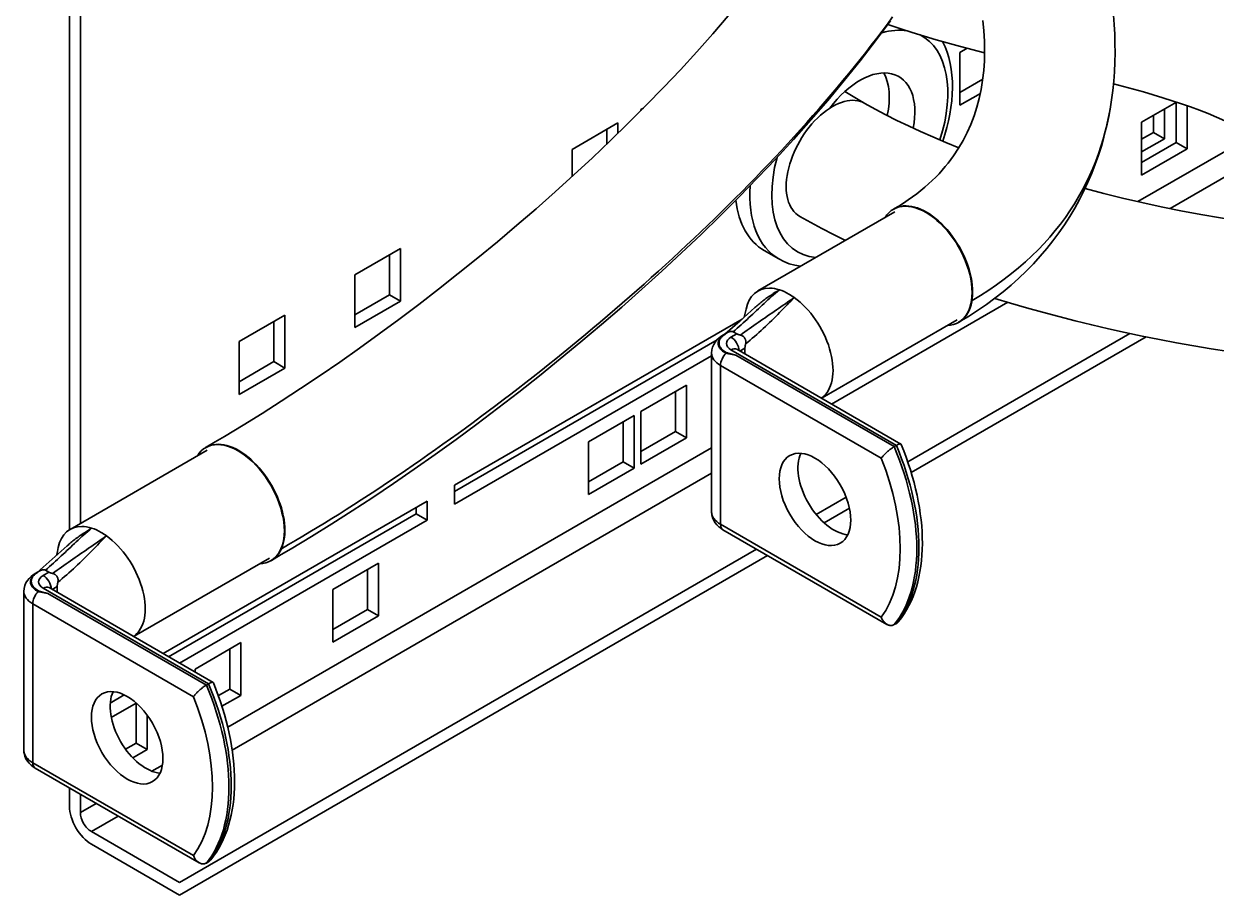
# Model space of a CAD drawing. Header units: millimetres. Extents: x -116965 to 323937, y 291661 to 566926.
# Drawn here: x -23645.9 to -23390.5, y 325767.6 to 325954.1 of the extents above; entities that cross this region are included whole.
import ezdxf

# ---------------------------------------------------------------- set-up
doc = ezdxf.new("R2010")
doc.units = ezdxf.units.MM
doc.layers.add('Visible Edges(Schneider)', color=7, linetype='Continuous', lineweight=35)
doc.layers.add('Visible Tangent Edges(Schneider)', color=7, linetype='Continuous', lineweight=35)

msp = doc.modelspace()

# ---------------------------------------------------------------- linework, layer by layer
at = {"layer": 'Visible Edges(Schneider)'}
for p, q in [((-23636.119907, 325845.784226), (-23636.119907, 326046.534077)), ((-23633.762884, 326045.17325), (-23633.762884, 325847.148636)), ((-23445.377853, 325947.976136), (-23443.86427, 325948.850003)), ((-23445.377853, 325936.681266), (-23445.377853, 325947.976136)), ((-23445.377853, 325939.402922), (-23440.492376, 325942.223553)), ((-23470.069671, 325939.579543), (-23465.726698, 325937.072126)), ((-23441.011117, 325939.202402), (-23445.377853, 325936.681266)), ((-23406.48698, 325933.007032), (-23398.995821, 325937.332054)), ((-23399.062358, 325928.720425), (-23399.062358, 325937.293639)), ((-23513.731508, 325935.728687), (-23513.170973, 325936.052312)), ((-23513.731508, 325935.487989), (-23513.731508, 325935.728687)), ((-23403.95318, 325930.863728), (-23403.95318, 325934.469922)), ((-23401.596158, 325935.830749), (-23401.596158, 325929.502901)), ((-23396.705336, 325936.547368), (-23396.705336, 325927.359597)), ((-23528.462899, 325927.223514), (-23518.681256, 325932.870949)), ((-23518.681256, 325932.870949), (-23518.681256, 325930.599521)), ((-23406.48698, 325921.712163), (-23406.48698, 325933.007032)), ((-23521.038278, 325928.32846), (-23521.038278, 325931.510121)), ((-23406.48698, 325929.400839), (-23403.95318, 325930.863728)), ((-23401.596158, 325929.502901), (-23406.48698, 325926.679183)), ((-23401.596158, 325929.502901), (-23403.95318, 325930.863728)), ((-23528.462899, 325921.39398), (-23528.462899, 325927.223514)), ((-23406.48698, 325924.433818), (-23399.062358, 325928.720425)), ((-23396.705336, 325927.359597), (-23406.48698, 325921.712163)), ((-23399.062358, 325928.720425), (-23396.705336, 325927.359597)), ((-23459.318793, 325913.843289), (-23488.663724, 325896.900985)), ((-23459.519275, 325914.4627), (-23459.637126, 325914.394658)), ((-23575.014096, 325900.347169), (-23565.232452, 325905.994603)), ((-23567.589475, 325896.060562), (-23567.589475, 325904.633776)), ((-23565.232452, 325905.994603), (-23565.232452, 325894.699734)), ((-23487.306836, 325905.56338), (-23484.176165, 325903.755886)), ((-23575.014096, 325889.052299), (-23575.014096, 325900.347169)), ((-23575.014096, 325891.773955), (-23567.589475, 325896.060562)), ((-23567.589475, 325896.060562), (-23565.232452, 325894.699734)), ((-23565.232452, 325894.699734), (-23575.014096, 325889.052299)), ((-23599.762833, 325886.058478), (-23589.981189, 325891.705913)), ((-23589.981189, 325891.705913), (-23589.981189, 325880.411044)), ((-23553.624116, 325855.337795), (-23492.047523, 325890.889057)), ((-23592.338212, 325881.771871), (-23592.338212, 325890.345086)), ((-23445.985459, 325890.749278), (-23474.906498, 325874.051709)), ((-23445.549275, 325890.26595), (-23445.667126, 325890.197908)), ((-23599.762833, 325874.763609), (-23599.762833, 325886.058478)), ((-23553.624116, 325853.976967), (-23497.407701, 325886.433529)), ((-23495.652419, 325887.705273), (-23496.147146, 325887.419642)), ((-23493.192915, 325887.735428), (-23493.930231, 325888.161117)), ((-23408.990362, 325887.811095), (-23456.564737, 325860.344017)), ((-23405.525088, 325887.090117), (-23455.82184, 325858.051273)), ((-23498.568719, 325849.600895), (-23498.568719, 325883.621586)), ((-23493.210405, 325884.447902), (-23493.175742, 325884.425821)), ((-23493.175741, 325884.425822), (-23458.035178, 325864.137408)), ((-23491.425148, 325883.415116), (-23491.425148, 325884.673565)), ((-23599.762833, 325877.485264), (-23592.338212, 325881.771871)), ((-23592.338212, 325881.771871), (-23589.981189, 325880.411044)), ((-23498.568719, 325883.04156), (-23553.624116, 325851.255312)), ((-23589.981189, 325880.411044), (-23599.762833, 325874.763609)), ((-23513.731508, 325871.089374), (-23503.949864, 325876.736809)), ((-23503.949864, 325876.736809), (-23503.949864, 325865.44194)), ((-23506.306887, 325866.802767), (-23506.306887, 325875.375982)), ((-23474.546928, 325874.380867), (-23475.022405, 325873.944989)), ((-23513.731508, 325859.794505), (-23513.731508, 325871.089374)), ((-23524.927366, 325864.625443), (-23515.145722, 325870.272878)), ((-23517.502744, 325860.338836), (-23517.502744, 325868.91205)), ((-23515.145722, 325870.272878), (-23515.145722, 325858.978009)), ((-23513.731508, 325862.51616), (-23506.306887, 325866.802767)), ((-23503.949864, 325865.44194), (-23513.731508, 325859.794505)), ((-23506.306887, 325866.802767), (-23503.949864, 325865.44194)), ((-23606.632705, 325862.812252), (-23635.977637, 325845.869948)), ((-23606.833188, 325863.431663), (-23606.951039, 325863.363622)), ((-23524.927366, 325853.330574), (-23524.927366, 325864.625443)), ((-23459.472229, 325863.577249), (-23459.000825, 325863.849414)), ((-23524.927366, 325856.052229), (-23517.502744, 325860.338836)), ((-23517.502744, 325860.338836), (-23515.145722, 325858.978009)), ((-23515.145722, 325858.978009), (-23524.927366, 325853.330574)), ((-23553.624116, 325851.255312), (-23553.624116, 325855.337795)), ((-23469.745988, 325852.733818), (-23476.164046, 325849.02835)), ((-23616.060088, 325819.290369), (-23559.516672, 325851.935726)), ((-23561.873695, 325849.21407), (-23561.873695, 325850.574898)), ((-23559.516672, 325851.935726), (-23559.516672, 325847.853243)), ((-23469.056732, 325850.410105), (-23474.49628, 325847.26958)), ((-23614.881577, 325818.609955), (-23561.873695, 325849.21407)), ((-23559.516672, 325847.853243), (-23612.524555, 325817.249127)), ((-23561.873695, 325849.21407), (-23559.516672, 325847.853243)), ((-23496.147146, 325845.802838), (-23461.006583, 325825.514425)), ((-23593.299372, 325839.718242), (-23622.22041, 325823.020672)), ((-23488.948972, 325841.64697), (-23612.549681, 325770.286067)), ((-23486.591949, 325840.286143), (-23612.549681, 325767.564412)), ((-23592.863188, 325839.234913), (-23592.981039, 325839.166872)), ((-23579.728141, 325832.986201), (-23569.946497, 325838.633635)), ((-23572.30352, 325828.699594), (-23572.30352, 325837.272808)), ((-23569.946497, 325838.633635), (-23569.946497, 325827.338766)), ((-23642.966332, 325836.674237), (-23643.461059, 325836.388606)), ((-23640.506827, 325836.704391), (-23641.244144, 325837.130081)), ((-23645.882632, 325798.569859), (-23645.882632, 325832.590549)), ((-23640.524317, 325833.416866), (-23640.489655, 325833.394785)), ((-23640.489654, 325833.394785), (-23605.349091, 325813.106372)), ((-23638.73906, 325832.38408), (-23638.73906, 325833.642529)), ((-23579.728141, 325821.691331), (-23579.728141, 325832.986201)), ((-23579.728141, 325824.412987), (-23572.30352, 325828.699594)), ((-23569.946497, 325827.338766), (-23579.728141, 325821.691331)), ((-23572.30352, 325828.699594), (-23569.946497, 325827.338766)), ((-23459.000825, 325825.746241), (-23459.472229, 325825.474075)), ((-23621.860841, 325823.349831), (-23622.336318, 325822.913952)), ((-23609.190924, 325815.975855), (-23599.40928, 325821.62329)), ((-23601.766302, 325811.689248), (-23601.766302, 325820.262462)), ((-23599.40928, 325821.62329), (-23599.40928, 325810.328421)), ((-23609.190924, 325815.324455), (-23609.190924, 325815.975855)), ((-23606.786142, 325812.546212), (-23606.314737, 325812.818378)), ((-23604.218029, 325810.273743), (-23601.766302, 325811.689248)), ((-23601.766302, 325811.689248), (-23599.40928, 325810.328421)), ((-23624.359432, 325810.416258), (-23627.374285, 325808.675632)), ((-23599.40928, 325810.328421), (-23603.441745, 325808.000276)), ((-23627.151161, 325805.606507), (-23621.813055, 325808.688465)), ((-23621.800995, 325800.122213), (-23621.800995, 325808.677859)), ((-23619.443972, 325806.080501), (-23619.443972, 325798.761386)), ((-23624.095021, 325798.797757), (-23621.800995, 325800.122213)), ((-23621.800995, 325800.122213), (-23619.443972, 325798.761386)), ((-23619.443972, 325798.761386), (-23622.559176, 325796.962822)), ((-23643.461059, 325794.771802), (-23608.320495, 325774.483388)), ((-23636.119907, 325786.615999), (-23636.119907, 325790.533386)), ((-23633.762884, 325789.172558), (-23633.762884, 325785.255171)), ((-23631.405862, 325781.172689), (-23612.549681, 325770.286067)), ((-23612.549681, 325767.564412), (-23631.405862, 325778.451033)), ((-23606.314737, 325774.715204), (-23606.786142, 325774.443039))]:
    msp.add_line(p, q, dxfattribs=at)
at = {"layer": 'Visible Edges(Schneider)', "flags": 128}
for points in [[(-23494.992729, 325955.793312), (-23498.315654, 325951.944129), (-23501.741057, 325948.101968), (-23505.262848, 325944.270967), (-23508.874923, 325940.455157), (-23512.571292, 325936.658529), (-23516.345885, 325932.885208), (-23520.192667, 325929.139187), (-23524.105558, 325925.424533), (-23528.078612, 325921.745134), (-23532.105726, 325918.104784), (-23536.180776, 325914.507113), (-23540.297613, 325910.955889), (-23544.450201, 325907.454637), (-23548.632371, 325904.007113), (-23552.837952, 325900.61697), (-23557.060909, 325897.287941), (-23561.295083, 325894.023632), (-23565.534359, 325890.827781), (-23569.772556, 325887.704035), (-23574.003661, 325884.656086), (-23578.221516, 325881.687491), (-23582.419836, 325878.801889), (-23586.592071, 325876.002765), (-23590.731712, 325873.293733), (-23594.832195, 325870.678531), (-23598.886958, 325868.16069), (-23600.895149, 325866.939408), (-23602.889504, 325865.743829), (-23604.86908, 325864.574445), (-23606.833168, 325863.431679)], [(-23460.269986, 325954.703437), (-23463.456524, 325950.42581), (-23466.759791, 325946.165923), (-23470.174304, 325941.926062), (-23473.694499, 325937.70836), (-23477.314812, 325933.515134), (-23481.029692, 325929.348449), (-23484.833585, 325925.210574), (-23488.720929, 325921.103826), (-23492.68624, 325917.030853), (-23496.724099, 325912.994394), (-23500.828955, 325908.997186), (-23504.995289, 325905.041961), (-23509.217706, 325901.131419), (-23513.490587, 325897.26839), (-23517.808414, 325893.455552), (-23522.165679, 325889.695955), (-23526.557021, 325885.992579), (-23530.977, 325882.34846), (-23535.420278, 325878.766589), (-23539.881449, 325875.249971), (-23544.355118, 325871.801564), (-23548.835856, 325868.424413), (-23553.318291, 325865.12154), (-23557.797052, 325861.895918), (-23562.266775, 325858.750525), (-23566.721978, 325855.688424), (-23571.157333, 325852.712613), (-23575.56786, 325849.826187), (-23579.948615, 325847.032208), (-23584.294719, 325844.333624), (-23588.601217, 325841.733541), (-23590.738062, 325840.471347), (-23592.863162, 325839.23492)], [(-23440.498742, 325954.837687), (-23440.270025, 325952.609971), (-23440.135324, 325950.414655), (-23440.093615, 325948.257429), (-23440.143517, 325946.141519), (-23440.284951, 325944.067838), (-23440.517736, 325942.037555), (-23440.841806, 325940.051643), (-23441.257014, 325938.111083), (-23441.763237, 325936.217048), (-23442.36034, 325934.370499), (-23443.048222, 325932.572494), (-23443.826769, 325930.824006), (-23444.696703, 325929.124256), (-23445.66227, 325927.469234), (-23446.72808, 325925.857604), (-23447.898762, 325924.288042), (-23448.524884, 325923.518695), (-23449.178925, 325922.759393), (-23449.861569, 325922.00996), (-23450.573761, 325921.270085), (-23451.316444, 325920.540158), (-23452.090519, 325919.820283), (-23452.89685, 325919.110932), (-23453.736348, 325918.412269), (-23454.609889, 325917.724669), (-23455.518373, 325917.048419), (-23456.462642, 325916.38377), (-23457.443641, 325915.731114), (-23458.462235, 325915.090611), (-23459.519277, 325914.462703)], [(-23412.516168, 325955.952492), (-23412.350042, 325953.93505), (-23412.233998, 325951.915766), (-23412.168844, 325949.895314), (-23412.155627, 325947.874686), (-23412.19529, 325945.854922), (-23412.288789, 325943.837039), (-23412.437089, 325941.822245), (-23412.641181, 325939.811527), (-23412.901986, 325937.806012), (-23413.220515, 325935.806727), (-23413.597768, 325933.814845), (-23414.034758, 325931.831756), (-23414.532282, 325929.85914), (-23415.091104, 325927.898633), (-23415.711922, 325925.951908), (-23416.395499, 325924.020653), (-23417.142566, 325922.106612), (-23417.953864, 325920.211332), (-23418.830024, 325918.336809), (-23419.771237, 325916.484998), (-23420.777602, 325914.657903), (-23421.849144, 325912.85751), (-23422.985928, 325911.085778), (-23424.188013, 325909.344688), (-23425.455486, 325907.636314), (-23426.788046, 325905.963078), (-23428.185018, 325904.326459), (-23429.645726, 325902.727703), (-23431.169509, 325901.168192), (-23432.75568, 325899.649295), (-23434.403566, 325898.172363), (-23436.112503, 325896.738724), (-23437.881827, 325895.349736), (-23439.710832, 325894.006702), (-23441.598887, 325892.711025), (-23443.545273, 325891.463975), (-23445.549272, 325890.265943)], [(-23460.79572, 325953.985275), (-23458.21939, 325953.093176), (-23455.636137, 325952.245229), (-23453.047691, 325951.437785), (-23450.455985, 325950.667237), (-23445.270664, 325949.222788), (-23440.095728, 325947.883407)], [(-23449.047964, 325928.975958), (-23448.585189, 325930.4288), (-23448.178447, 325931.880993), (-23447.829051, 325933.329093), (-23447.538311, 325934.769656), (-23447.307536, 325936.19924), (-23447.138038, 325937.614401), (-23447.030919, 325939.011896), (-23446.987385, 325940.388663), (-23447.008778, 325941.741605), (-23447.096433, 325943.067633), (-23447.251693, 325944.363649), (-23447.475895, 325945.626561), (-23447.770611, 325946.853325), (-23448.137561, 325948.040076), (-23448.57831, 325949.182483), (-23449.09442, 325950.276216)], [(-23412.490284, 325941.240714), (-23408.174177, 325940.093601), (-23406.059507, 325939.50168), (-23403.976239, 325938.895393), (-23401.926216, 325938.273053), (-23399.911316, 325937.633121), (-23397.93337, 325936.973904), (-23395.994592, 325936.294007), (-23394.096714, 325935.592352), (-23392.24105, 325934.868064), (-23390.428893, 325934.120124), (-23388.661445, 325933.34759), (-23386.940033, 325932.549465), (-23385.265926, 325931.724871), (-23383.640362, 325930.872757), (-23382.064665, 325929.992177)], [(-23465.726699, 325937.072107), (-23463.553922, 325935.851241), (-23461.274643, 325934.635903), (-23458.892998, 325933.428274), (-23456.413032, 325932.230586), (-23453.838883, 325931.044941), (-23451.17464, 325929.873624), (-23448.424395, 325928.718711), (-23445.592239, 325927.582382)], [(-23418.592294, 325918.829734), (-23414.588748, 325917.791622), (-23410.52696, 325916.796817), (-23406.412574, 325915.846967), (-23402.251118, 325914.943656), (-23398.048099, 325914.08835), (-23393.809003, 325913.28245), (-23389.539313, 325912.527489), (-23385.244538, 325911.824881), (-23380.930185, 325911.176065), (-23376.601658, 325910.582347), (-23372.264523, 325910.045044), (-23367.92424, 325909.565467), (-23363.586341, 325909.144965), (-23359.256319, 325908.784738), (-23354.939684, 325908.48602), (-23350.642099, 325908.249979)], [(-23479.696682, 325912.875361), (-23477.342123, 325911.546947), (-23474.927884, 325910.24515), (-23472.455314, 325908.969452), (-23469.925739, 325907.719372)], [(-23484.176165, 325903.755886), (-23483.07812, 325903.194527), (-23481.927948, 325902.745019), (-23480.735661, 325902.408261), (-23479.511268, 325902.185158)], [(-23489.309298, 325893.354054), (-23492.479048, 325890.502249), (-23495.707905, 325887.657169)], [(-23437.913173, 325895.325941), (-23434.551945, 325894.303259), (-23431.148413, 325893.310946), (-23427.704802, 325892.349377), (-23424.22327, 325891.419098), (-23420.70602, 325890.520394), (-23417.1553, 325889.653914), (-23413.573379, 325888.82019), (-23409.96253, 325888.019806), (-23406.325043, 325887.253385), (-23402.66319, 325886.521486), (-23398.979241, 325885.824639), (-23395.275466, 325885.163534), (-23391.554225, 325884.538702), (-23387.817766, 325883.950973)], [(-23491.581587, 325891.308006), (-23491.392747, 325892.154899), (-23491.19753, 325893.043602)], [(-23495.616956, 325887.711403), (-23495.56563, 325887.748216), (-23495.511728, 325887.785749), (-23495.455408, 325887.823715), (-23495.396836, 325887.861829), (-23495.336176, 325887.8998), (-23495.273586, 325887.937346), (-23495.209226, 325887.974181), (-23495.143261, 325888.010018), (-23495.07586, 325888.044565), (-23495.007177, 325888.077541), (-23494.937375, 325888.108659), (-23494.866621, 325888.13763), (-23494.794331, 325888.164429), (-23494.718738, 325888.189256), (-23494.640301, 325888.211339), (-23494.559604, 325888.229859), (-23494.477258, 325888.24398), (-23494.393628, 325888.252897), (-23494.309171, 325888.255709), (-23494.224683, 325888.251451), (-23494.142802, 325888.239535), (-23494.065325, 325888.219942), (-23493.994116, 325888.193397), (-23493.930229, 325888.161119)], [(-23496.147146, 325887.419642), (-23496.599247, 325887.131379), (-23497.029144, 325886.796274), (-23497.430933, 325886.408623), (-23497.795614, 325885.9626), (-23498.109602, 325885.454732), (-23498.355501, 325884.886361), (-23498.51369, 325884.268248), (-23498.568719, 325883.621586)], [(-23495.483277, 325883.575963), (-23495.692155, 325883.683517), (-23495.88746, 325883.7976), (-23496.069117, 325883.917644), (-23496.237026, 325884.0431), (-23496.391114, 325884.1734), (-23496.531288, 325884.307989), (-23496.657468, 325884.446305), (-23496.769566, 325884.587789), (-23496.867494, 325884.731883), (-23496.951171, 325884.878024), (-23497.02051, 325885.025656), (-23497.07543, 325885.174215), (-23497.115841, 325885.323144), (-23497.141653, 325885.471886), (-23497.152787, 325885.619877), (-23497.14916, 325885.766558), (-23497.13101, 325885.91134), (-23497.100033, 325886.053681), (-23497.056752, 325886.193405), (-23497.001468, 325886.330375), (-23496.934471, 325886.464459), (-23496.856081, 325886.595511), (-23496.766584, 325886.723403), (-23496.666293, 325886.84799)], [(-23495.429638, 325883.7224), (-23495.660417, 325883.852421), (-23495.874242, 325883.991149), (-23496.070663, 325884.137756), (-23496.249212, 325884.291423), (-23496.40945, 325884.451317), (-23496.550912, 325884.61662), (-23496.673155, 325884.786497), (-23496.775722, 325884.960127), (-23496.858152, 325885.136685), (-23496.920004, 325885.31534), (-23496.96082, 325885.495269), (-23496.980421, 325885.675603), (-23496.979569, 325885.855458), (-23496.958812, 325886.034112), (-23496.918683, 325886.210848), (-23496.859704, 325886.384949), (-23496.782404, 325886.5557), (-23496.687306, 325886.722386), (-23496.574535, 325886.884838), (-23496.438657, 325887.049289), (-23496.276564, 325887.21615), (-23496.086656, 325887.383442), (-23495.867326, 325887.54919), (-23495.616976, 325887.711414)], [(-23496.66595, 325886.845626), (-23496.195006, 325887.307042), (-23495.651236, 325887.691937)], [(-23495.616976, 325887.711414), (-23495.618424, 325887.710639), (-23495.619871, 325887.70986), (-23495.621315, 325887.709078), (-23495.622758, 325887.708293), (-23495.624199, 325887.707505), (-23495.625638, 325887.706714), (-23495.627076, 325887.70592), (-23495.628511, 325887.705122), (-23495.629945, 325887.704322), (-23495.631377, 325887.703518), (-23495.632808, 325887.702711), (-23495.634236, 325887.701901), (-23495.635663, 325887.701088), (-23495.637088, 325887.700272), (-23495.638511, 325887.699452), (-23495.639932, 325887.69863), (-23495.641351, 325887.697804), (-23495.642769, 325887.696975), (-23495.644185, 325887.696144), (-23495.645599, 325887.695309), (-23495.647011, 325887.694471), (-23495.648421, 325887.693629), (-23495.64983, 325887.692785), (-23495.651237, 325887.691938)], [(-23492.397557, 325887.460705), (-23492.433853, 325887.468786), (-23492.470109, 325887.477124), (-23492.506296, 325887.48572), (-23492.542371, 325887.494584), (-23492.578305, 325887.503719), (-23492.614075, 325887.513125), (-23492.649644, 325887.522809), (-23492.684987, 325887.532784), (-23492.720154, 325887.543071), (-23492.755106, 325887.553678), (-23492.789798, 325887.56461), (-23492.824195, 325887.575868), (-23492.85824, 325887.587464), (-23492.891904, 325887.599396), (-23492.925141, 325887.611668), (-23492.957903, 325887.624289), (-23492.990147, 325887.637263), (-23493.021758, 325887.650553), (-23493.052515, 325887.664092), (-23493.082405, 325887.677872), (-23493.111401, 325887.691899), (-23493.1395, 325887.706165), (-23493.166676, 325887.720675), (-23493.192912, 325887.735429)], [(-23492.397557, 325887.460705), (-23492.299491, 325887.43566), (-23492.203672, 325887.403971), (-23492.110362, 325887.365676), (-23492.019806, 325887.32082), (-23491.932266, 325887.269442), (-23491.848423, 325887.211915), (-23491.768961, 325887.14878), (-23491.694104, 325887.080323), (-23491.624042, 325887.006843), (-23491.559002, 325886.92862), (-23491.499248, 325886.846037), (-23491.445203, 325886.759772), (-23491.397014, 325886.670203), (-23491.354803, 325886.577665), (-23491.3187, 325886.48249), (-23491.288828, 325886.385014), (-23491.265331, 325886.28571), (-23491.248343, 325886.185229), (-23491.237883, 325886.083882), (-23491.233963, 325885.981964), (-23491.236569, 325885.880082), (-23491.245592, 325885.778822), (-23491.260923, 325885.678369), (-23491.282421, 325885.578922)], [(-23495.429638, 325883.7224), (-23495.432026, 325883.716305), (-23495.434403, 325883.710209), (-23495.436769, 325883.704111), (-23495.439118, 325883.698013), (-23495.441456, 325883.691914), (-23495.443777, 325883.685816), (-23495.446092, 325883.679713), (-23495.448385, 325883.673615), (-23495.450672, 325883.667511), (-23495.452942, 325883.661409), (-23495.455196, 325883.655308), (-23495.457438, 325883.649205), (-23495.459669, 325883.643101), (-23495.461883, 325883.636998), (-23495.464086, 325883.630894), (-23495.466272, 325883.624791), (-23495.468447, 325883.618687), (-23495.470605, 325883.612585), (-23495.472751, 325883.606481), (-23495.474887, 325883.600375), (-23495.477005, 325883.594272), (-23495.479107, 325883.58817), (-23495.481198, 325883.582067), (-23495.483277, 325883.575963)], [(-23493.416438, 325883.17495), (-23493.50795, 325883.195471), (-23493.598865, 325883.215644), (-23493.689076, 325883.235453), (-23493.778494, 325883.254867), (-23493.867002, 325883.273875), (-23493.954919, 325883.292552), (-23494.042747, 325883.311009), (-23494.130442, 325883.329235), (-23494.217965, 325883.347212), (-23494.305278, 325883.364926), (-23494.392346, 325883.382357), (-23494.479118, 325883.399495), (-23494.565557, 325883.416326), (-23494.651627, 325883.432829), (-23494.73729, 325883.448988), (-23494.822501, 325883.464791), (-23494.907216, 325883.480226), (-23494.991405, 325883.49527), (-23495.075023, 325883.50991), (-23495.158028, 325883.524134), (-23495.240384, 325883.537921), (-23495.322047, 325883.551261), (-23495.402982, 325883.564133), (-23495.483141, 325883.576528)], [(-23493.416438, 325883.17495), (-23493.507359, 325883.195615), (-23493.597828, 325883.216506), (-23493.687815, 325883.237624), (-23493.777307, 325883.258957), (-23493.866279, 325883.280501), (-23493.954708, 325883.302252), (-23494.04258, 325883.3242), (-23494.129868, 325883.346343), (-23494.216546, 325883.368679), (-23494.302601, 325883.391194), (-23494.388008, 325883.413886), (-23494.472746, 325883.43675), (-23494.556799, 325883.459776), (-23494.640135, 325883.482966), (-23494.722737, 325883.50631), (-23494.804585, 325883.529803), (-23494.885657, 325883.553438), (-23494.965926, 325883.577213), (-23495.045384, 325883.601116), (-23495.124002, 325883.625144), (-23495.201753, 325883.649295), (-23495.278622, 325883.67356), (-23495.354588, 325883.697933), (-23495.42963, 325883.722408)], [(-23491.425146, 325884.673567), (-23491.424828, 325884.705957), (-23491.423869, 325884.739136), (-23491.422287, 325884.773083), (-23491.420102, 325884.807778), (-23491.417323, 325884.843207), (-23491.413974, 325884.879199), (-23491.410096, 325884.915611), (-23491.405708, 325884.952407), (-23491.400842, 325884.989544), (-23491.39552, 325885.026989), (-23491.389761, 325885.064706), (-23491.383592, 325885.102656), (-23491.377046, 325885.140798), (-23491.370141, 325885.179096), (-23491.362898, 325885.217515), (-23491.355345, 325885.256018), (-23491.347468, 325885.294756), (-23491.33922, 325885.333979), (-23491.330614, 325885.373672), (-23491.321651, 325885.413833), (-23491.312345, 325885.454447), (-23491.302696, 325885.495507), (-23491.29272, 325885.537002), (-23491.282421, 325885.578922)], [(-23459.472228, 325863.577251), (-23459.59837, 325863.502146), (-23459.727972, 325863.420556), (-23459.860529, 325863.332861), (-23459.995537, 325863.239438), (-23460.13248, 325863.140679), (-23460.270014, 325863.037613), (-23460.407073, 325862.931146), (-23460.543213, 325862.821743), (-23460.677982, 325862.709867), (-23460.810944, 325862.595977), (-23460.941354, 325862.480802), (-23461.068379, 325862.365203), (-23461.191726, 325862.249561), (-23461.311106, 325862.134252), (-23461.426243, 325862.019658), (-23461.536844, 325861.906149), (-23461.642535, 325861.794213), (-23461.742962, 325861.684293), (-23461.837944, 325861.576687), (-23461.92729, 325861.471684), (-23462.010777, 325861.36961), (-23462.088226, 325861.270747), (-23462.15946, 325861.175359), (-23462.224327, 325861.083692)], [(-23457.971668, 325864.064999), (-23457.982216, 325864.08602), (-23457.995649, 325864.104742), (-23458.011983, 325864.121114), (-23458.031244, 325864.135077), (-23458.053452, 325864.146582), (-23458.078634, 325864.15557), (-23458.106796, 325864.161984), (-23458.137878, 325864.165756), (-23458.17184, 325864.166852), (-23458.208682, 325864.165236), (-23458.248381, 325864.160878), (-23458.290916, 325864.153748), (-23458.336289, 325864.143809), (-23458.384474, 325864.13103), (-23458.435463, 325864.115383), (-23458.489206, 325864.096841), (-23458.545407, 325864.075489), (-23458.60396, 325864.051357), (-23458.664795, 325864.024467), (-23458.727847, 325863.994843), (-23458.79304, 325863.962503), (-23458.860312, 325863.927472), (-23458.929598, 325863.889768), (-23459.000824, 325863.849416)], [(-23457.971673, 325864.064991), (-23457.431104, 325862.711733), (-23456.922312, 325861.354742), (-23456.44587, 325859.995555), (-23456.002345, 325858.635697), (-23455.59231, 325857.2767), (-23455.216337, 325855.92009), (-23454.874987, 325854.567402), (-23454.568712, 325853.220141), (-23454.297898, 325851.879766), (-23454.062921, 325850.54773), (-23453.864174, 325849.225483), (-23453.702021, 325847.914474), (-23453.576856, 325846.61616), (-23453.488988, 325845.331957), (-23453.438665, 325844.063202), (-23453.426139, 325842.811239), (-23453.451651, 325841.577391), (-23453.515451, 325840.362997), (-23453.617772, 325839.16939), (-23453.758874, 325837.997867), (-23453.938931, 325836.849687), (-23454.158128, 325835.72618), (-23454.416623, 325834.628686), (-23454.714601, 325833.558531), (-23455.052226, 325832.517045), (-23455.429685, 325831.505558), (-23455.847217, 325830.525439), (-23456.304684, 325829.578331), (-23456.801896, 325828.665901), (-23457.338661, 325827.789827), (-23457.914786, 325826.951785), (-23458.53008, 325826.153445)], [(-23498.568719, 325849.600894), (-23498.513693, 325848.954234), (-23498.355499, 325848.336119), (-23498.109601, 325847.767746), (-23497.795617, 325847.259879), (-23497.430933, 325846.813859), (-23497.029147, 325846.426208), (-23496.599247, 325846.091102), (-23496.147146, 325845.802838)], [(-23636.62321, 325842.323018), (-23639.792961, 325839.471213), (-23643.021818, 325836.626133)], [(-23638.8955, 325840.27697), (-23638.70666, 325841.123863), (-23638.511443, 325842.012565)], [(-23642.930868, 325836.680366), (-23642.879542, 325836.71718), (-23642.82564, 325836.754712), (-23642.769321, 325836.792679), (-23642.710749, 325836.830792), (-23642.650089, 325836.868764), (-23642.587499, 325836.90631), (-23642.523139, 325836.943145), (-23642.457174, 325836.978982), (-23642.389772, 325837.013529), (-23642.321089, 325837.046505), (-23642.251288, 325837.077623), (-23642.180534, 325837.106594), (-23642.108243, 325837.133393), (-23642.03265, 325837.15822), (-23641.954214, 325837.180303), (-23641.873516, 325837.198822), (-23641.79117, 325837.212944), (-23641.707541, 325837.22186), (-23641.623083, 325837.224673), (-23641.538595, 325837.220414), (-23641.456715, 325837.208499), (-23641.379238, 325837.188906), (-23641.308029, 325837.162361), (-23641.244141, 325837.130082)], [(-23643.461059, 325836.388606), (-23643.913159, 325836.100343), (-23644.343057, 325835.765237), (-23644.744846, 325835.377587), (-23645.109527, 325834.931564), (-23645.423515, 325834.423696), (-23645.669413, 325833.855325), (-23645.827602, 325833.237211), (-23645.882631, 325832.59055)], [(-23642.79719, 325832.544926), (-23643.006068, 325832.65248), (-23643.201373, 325832.766563), (-23643.38303, 325832.886608), (-23643.550939, 325833.012063), (-23643.705026, 325833.142364), (-23643.845201, 325833.276952), (-23643.97138, 325833.415268), (-23644.083479, 325833.556752), (-23644.181407, 325833.700847), (-23644.265084, 325833.846988), (-23644.334423, 325833.99462), (-23644.389342, 325834.143179), (-23644.429753, 325834.292108), (-23644.455565, 325834.440849), (-23644.4667, 325834.588841), (-23644.463073, 325834.735522), (-23644.444923, 325834.880303), (-23644.413946, 325835.022644), (-23644.370665, 325835.162368), (-23644.315381, 325835.299338), (-23644.248384, 325835.433423), (-23644.169994, 325835.564475), (-23644.080497, 325835.692367), (-23643.980206, 325835.816954)], [(-23642.743551, 325832.691363), (-23642.974329, 325832.821385), (-23643.188155, 325832.960112), (-23643.384575, 325833.10672), (-23643.563125, 325833.260386), (-23643.723363, 325833.420281), (-23643.864825, 325833.585583), (-23643.987068, 325833.755461), (-23644.089635, 325833.92909), (-23644.172065, 325834.105649), (-23644.233917, 325834.284304), (-23644.274732, 325834.464232), (-23644.294333, 325834.644566), (-23644.293481, 325834.824421), (-23644.272725, 325835.003076), (-23644.232595, 325835.179812), (-23644.173617, 325835.353912), (-23644.096316, 325835.524663), (-23644.001219, 325835.691349), (-23643.888448, 325835.853801), (-23643.75257, 325836.018253), (-23643.590476, 325836.185114), (-23643.400569, 325836.352406), (-23643.181239, 325836.518154), (-23642.930889, 325836.680378)], [(-23643.979863, 325835.81459), (-23643.508919, 325836.276005), (-23642.965149, 325836.660901)], [(-23642.930889, 325836.680378), (-23642.932337, 325836.679602), (-23642.933783, 325836.678824), (-23642.935228, 325836.678042), (-23642.936671, 325836.677257), (-23642.938112, 325836.676469), (-23642.939551, 325836.675678), (-23642.940989, 325836.674884), (-23642.942424, 325836.674086), (-23642.943858, 325836.673285), (-23642.94529, 325836.672482), (-23642.94672, 325836.671675), (-23642.948149, 325836.670865), (-23642.949576, 325836.670052), (-23642.951, 325836.669235), (-23642.952423, 325836.668416), (-23642.953845, 325836.667594), (-23642.955264, 325836.666768), (-23642.956682, 325836.665939), (-23642.958097, 325836.665107), (-23642.959511, 325836.664272), (-23642.960924, 325836.663434), (-23642.962334, 325836.662593), (-23642.963743, 325836.661749), (-23642.965149, 325836.660901)], [(-23639.71147, 325836.429669), (-23639.747766, 325836.43775), (-23639.784022, 325836.446087), (-23639.820209, 325836.454684), (-23639.856284, 325836.463548), (-23639.892218, 325836.472683), (-23639.927987, 325836.482089), (-23639.963556, 325836.491772), (-23639.9989, 325836.501748), (-23640.034067, 325836.512034), (-23640.069018, 325836.522642), (-23640.103711, 325836.533573), (-23640.138108, 325836.544832), (-23640.172153, 325836.556428), (-23640.205817, 325836.56836), (-23640.239054, 325836.580632), (-23640.271816, 325836.593253), (-23640.304059, 325836.606227), (-23640.33567, 325836.619517), (-23640.366428, 325836.633056), (-23640.396318, 325836.646836), (-23640.425314, 325836.660863), (-23640.453413, 325836.675129), (-23640.480589, 325836.689639), (-23640.506825, 325836.704393)], [(-23639.71147, 325836.429669), (-23639.613403, 325836.404624), (-23639.517585, 325836.372935), (-23639.424275, 325836.334639), (-23639.333719, 325836.289784), (-23639.246178, 325836.238406), (-23639.162336, 325836.180878), (-23639.082874, 325836.117744), (-23639.008016, 325836.049287), (-23638.937954, 325835.975807), (-23638.872915, 325835.897583), (-23638.81316, 325835.815), (-23638.759116, 325835.728736), (-23638.710927, 325835.639167), (-23638.668716, 325835.546629), (-23638.632613, 325835.451454), (-23638.602741, 325835.353978), (-23638.579244, 325835.254674), (-23638.562255, 325835.154192), (-23638.551796, 325835.052846), (-23638.547876, 325834.950928), (-23638.550482, 325834.849046), (-23638.559505, 325834.747786), (-23638.574836, 325834.647332), (-23638.596334, 325834.547886)], [(-23642.743551, 325832.691363), (-23642.745939, 325832.685269), (-23642.748316, 325832.679173), (-23642.750682, 325832.673074), (-23642.753031, 325832.666977), (-23642.755369, 325832.660878), (-23642.75769, 325832.65478), (-23642.760005, 325832.648677), (-23642.762298, 325832.642578), (-23642.764585, 325832.636475), (-23642.766855, 325832.630372), (-23642.769109, 325832.624272), (-23642.771351, 325832.618169), (-23642.773582, 325832.612065), (-23642.775796, 325832.605962), (-23642.777999, 325832.599858), (-23642.780185, 325832.593755), (-23642.782359, 325832.587651), (-23642.784517, 325832.581548), (-23642.786664, 325832.575444), (-23642.7888, 325832.569339), (-23642.790918, 325832.563235), (-23642.79302, 325832.557134), (-23642.79511, 325832.551031), (-23642.79719, 325832.544926)], [(-23640.730351, 325832.143914), (-23640.821863, 325832.164434), (-23640.912777, 325832.184608), (-23641.002988, 325832.204416), (-23641.092406, 325832.22383), (-23641.180915, 325832.242838), (-23641.268832, 325832.261516), (-23641.356659, 325832.279973), (-23641.444354, 325832.298198), (-23641.531878, 325832.316176), (-23641.619191, 325832.33389), (-23641.706258, 325832.351321), (-23641.793031, 325832.368459), (-23641.879469, 325832.385289), (-23641.96554, 325832.401792), (-23642.051203, 325832.417952), (-23642.136414, 325832.433755), (-23642.221129, 325832.44919), (-23642.305318, 325832.464234), (-23642.388936, 325832.478874), (-23642.471941, 325832.493097), (-23642.554297, 325832.506885), (-23642.63596, 325832.520225), (-23642.716895, 325832.533097), (-23642.797053, 325832.545492)], [(-23640.730351, 325832.143914), (-23640.821272, 325832.164579), (-23640.911741, 325832.18547), (-23641.001727, 325832.206588), (-23641.091219, 325832.22792), (-23641.180191, 325832.249465), (-23641.268621, 325832.271216), (-23641.356493, 325832.293164), (-23641.443781, 325832.315307), (-23641.530458, 325832.337642), (-23641.616514, 325832.360157), (-23641.701921, 325832.38285), (-23641.786658, 325832.405713), (-23641.870712, 325832.42874), (-23641.954047, 325832.45193), (-23642.03665, 325832.475274), (-23642.118497, 325832.498766), (-23642.19957, 325832.522401), (-23642.279839, 325832.546176), (-23642.359296, 325832.57008), (-23642.437914, 325832.594108), (-23642.515665, 325832.618259), (-23642.592535, 325832.642524), (-23642.668501, 325832.666897), (-23642.743543, 325832.691372)], [(-23638.739058, 325833.642531), (-23638.738741, 325833.67492), (-23638.737782, 325833.7081), (-23638.7362, 325833.742047), (-23638.734015, 325833.776742), (-23638.731235, 325833.81217), (-23638.727887, 325833.848163), (-23638.724009, 325833.884575), (-23638.71962, 325833.92137), (-23638.714755, 325833.958508), (-23638.709433, 325833.995953), (-23638.703674, 325834.033669), (-23638.697505, 325834.071619), (-23638.690958, 325834.109761), (-23638.684053, 325834.148059), (-23638.67681, 325834.186479), (-23638.669258, 325834.224982), (-23638.661381, 325834.26372), (-23638.653132, 325834.302942), (-23638.644527, 325834.342636), (-23638.635563, 325834.382797), (-23638.626258, 325834.42341), (-23638.616609, 325834.464471), (-23638.606633, 325834.505966), (-23638.596334, 325834.547886)], [(-23462.224327, 325827.063), (-23462.15946, 325826.904128), (-23462.088226, 325826.749575), (-23462.010777, 325826.59981), (-23461.92729, 325826.455297), (-23461.837944, 325826.316544), (-23461.742962, 325826.184086), (-23461.642535, 325826.058418), (-23461.536844, 325825.940035), (-23461.426243, 325825.829579), (-23461.311106, 325825.727675), (-23461.191726, 325825.634833), (-23461.068379, 325825.551562), (-23460.941354, 325825.478374), (-23460.810944, 325825.415783), (-23460.677982, 325825.364506), (-23460.543213, 325825.325099), (-23460.407073, 325825.297936), (-23460.270014, 325825.283396), (-23460.13248, 325825.281855), (-23459.995537, 325825.293622), (-23459.860529, 325825.318749), (-23459.727972, 325825.357207), (-23459.59837, 325825.408988), (-23459.472228, 325825.474078)], [(-23458.530077, 325826.153443), (-23458.547374, 325826.132539), (-23458.564887, 325826.111958), (-23458.582612, 325826.091703), (-23458.600549, 325826.071778), (-23458.618695, 325826.052185), (-23458.637054, 325826.032919), (-23458.655616, 325826.013994), (-23458.674379, 325825.995413), (-23458.693343, 325825.977168), (-23458.712511, 325825.959268), (-23458.731876, 325825.941716), (-23458.751438, 325825.92451), (-23458.771199, 325825.907654), (-23458.791149, 325825.891156), (-23458.811284, 325825.875018), (-23458.831615, 325825.859237), (-23458.852129, 325825.843817), (-23458.872832, 325825.82876), (-23458.893714, 325825.814075), (-23458.914782, 325825.799761), (-23458.936027, 325825.785814), (-23458.957452, 325825.772244), (-23458.979053, 325825.759052), (-23459.000824, 325825.746243)], [(-23606.78614, 325812.546215), (-23606.912283, 325812.471109), (-23607.041885, 325812.38952), (-23607.174442, 325812.301825), (-23607.30945, 325812.208401), (-23607.446393, 325812.109643), (-23607.583927, 325812.006576), (-23607.720986, 325811.90011), (-23607.857126, 325811.790707), (-23607.991894, 325811.67883), (-23608.124856, 325811.564941), (-23608.255267, 325811.449766), (-23608.382292, 325811.334166), (-23608.505639, 325811.218525), (-23608.625019, 325811.103216), (-23608.740155, 325810.988621), (-23608.850757, 325810.875113), (-23608.956447, 325810.763176), (-23609.056875, 325810.653257), (-23609.151857, 325810.545651), (-23609.241203, 325810.440648), (-23609.32469, 325810.338574), (-23609.402139, 325810.239711), (-23609.473373, 325810.144322), (-23609.53824, 325810.052656)], [(-23605.28558, 325813.033963), (-23605.296128, 325813.054983), (-23605.309562, 325813.073706), (-23605.325895, 325813.090078), (-23605.345156, 325813.104041), (-23605.367365, 325813.115546), (-23605.392546, 325813.124533), (-23605.420709, 325813.130948), (-23605.451791, 325813.134719), (-23605.485753, 325813.135816), (-23605.522595, 325813.1342), (-23605.562294, 325813.129842), (-23605.604829, 325813.122711), (-23605.650201, 325813.112773), (-23605.698386, 325813.099994), (-23605.749376, 325813.084347), (-23605.803119, 325813.065805), (-23605.85932, 325813.044453), (-23605.917873, 325813.020321), (-23605.978708, 325812.993431), (-23606.04176, 325812.963807), (-23606.106952, 325812.931466), (-23606.174224, 325812.896435), (-23606.243511, 325812.858732), (-23606.314736, 325812.81838)], [(-23605.285586, 325813.033955), (-23604.745016, 325811.680697), (-23604.236225, 325810.323706), (-23603.759783, 325808.964519), (-23603.316258, 325807.604661), (-23602.906222, 325806.245664), (-23602.53025, 325804.889054), (-23602.1889, 325803.536365), (-23601.882624, 325802.189105), (-23601.611811, 325800.84873), (-23601.376834, 325799.516694), (-23601.178086, 325798.194446), (-23601.015933, 325796.883437), (-23600.890768, 325795.585124), (-23600.802901, 325794.30092), (-23600.752577, 325793.032165), (-23600.740051, 325791.780202), (-23600.765564, 325790.546355), (-23600.829363, 325789.331961), (-23600.931685, 325788.138354), (-23601.072787, 325786.966831), (-23601.252844, 325785.81865), (-23601.472041, 325784.695144), (-23601.730536, 325783.597649), (-23602.028514, 325782.527495), (-23602.366139, 325781.486008), (-23602.743597, 325780.474522), (-23603.161129, 325779.494403), (-23603.618597, 325778.547294), (-23604.115809, 325777.634865), (-23604.652574, 325776.758791), (-23605.228699, 325775.920748), (-23605.843993, 325775.122409)], [(-23645.882631, 325798.569858), (-23645.827606, 325797.923197), (-23645.669412, 325797.305083), (-23645.423514, 325796.73671), (-23645.109529, 325796.228843), (-23644.744846, 325795.782822), (-23644.34306, 325795.395172), (-23643.91316, 325795.060066), (-23643.461059, 325794.771801)], [(-23609.53824, 325776.031964), (-23609.473373, 325775.873092), (-23609.402139, 325775.718539), (-23609.32469, 325775.568774), (-23609.241203, 325775.424261), (-23609.151857, 325775.285508), (-23609.056875, 325775.153049), (-23608.956447, 325775.027381), (-23608.850757, 325774.908999), (-23608.740155, 325774.798543), (-23608.625019, 325774.696639), (-23608.505639, 325774.603797), (-23608.382292, 325774.520526), (-23608.255267, 325774.447337), (-23608.124856, 325774.384747), (-23607.991894, 325774.33347), (-23607.857126, 325774.294062), (-23607.720986, 325774.2669), (-23607.583927, 325774.25236), (-23607.446393, 325774.250818), (-23607.30945, 325774.262586), (-23607.174442, 325774.287713), (-23607.041885, 325774.326171), (-23606.912283, 325774.377951), (-23606.78614, 325774.443042)], [(-23605.84399, 325775.122407), (-23605.861287, 325775.101503), (-23605.8788, 325775.080922), (-23605.896524, 325775.060666), (-23605.914462, 325775.040742), (-23605.932608, 325775.021149), (-23605.950967, 325775.001883), (-23605.969528, 325774.982958), (-23605.988292, 325774.964377), (-23606.007255, 325774.946132), (-23606.026424, 325774.928232), (-23606.045789, 325774.91068), (-23606.065351, 325774.893474), (-23606.085112, 325774.876618), (-23606.105061, 325774.860119), (-23606.125196, 325774.843981), (-23606.145528, 325774.8282), (-23606.166042, 325774.812781), (-23606.186745, 325774.797723), (-23606.207627, 325774.783039), (-23606.228695, 325774.768724), (-23606.24994, 325774.754778), (-23606.271364, 325774.741208), (-23606.292966, 325774.728016), (-23606.314736, 325774.715207)]]:
    msp.add_lwpolyline(points, dxfattribs=at)
at = {"layer": 'Visible Edges(Schneider)'}
for centre, major_axis, start_param, end_param in [((-23466.819142, 325928.375821), (8.333333, 14.433757), 5.2574198009, 7.6478625365), ((-23472.306836, 325931.544142), (8.333333, 14.433757), 5.2274869686, 5.9476638069), ((-23472.306836, 325931.544142), (-15, -25.980762), 5.6221208275, 6.2831853072), ((-23452.652126, 325902.296283), (-6.985, 12.098375), 2.8385273771, 6.5862505837), ((-23481.997057, 325885.353979), (-6.666667, 11.547005), 5.9527273295, 6.8484004889), ((-23481.997057, 325885.353979), (-6.666667, 11.547005), 5.7171226176, 5.9527273295), ((-23481.997057, 325885.353979), (6.666667, -11.547005), 2.3561944902, 2.575529964), ((-23481.997057, 325885.353979), (6.666667, -11.547005), 2.235357511, 2.3561944902), ((-23481.997057, 325885.353979), (6.666667, -11.547005), 0.1257461743, 2.235357511), ((-23599.966039, 325851.265247), (-6.985, 12.098375), 2.8385273771, 6.5862505837), ((-23472.424687, 325854.589339), (-5.416667, 9.381942), 0.378870428, 2.7627222256), ((-23629.31097, 325834.322943), (-6.666667, 11.547005), 5.9527273295, 6.8484004889), ((-23629.31097, 325834.322943), (-6.666667, 11.547005), 5.7171226176, 5.9527273295), ((-23629.31097, 325834.322943), (6.666667, -11.547005), 2.3561944902, 2.575529964), ((-23629.31097, 325834.322943), (6.666667, -11.547005), 2.235357511, 2.3561944902), ((-23629.31097, 325834.322943), (6.666667, -11.547005), 0.1257461743, 2.235357511), ((-23619.7386, 325803.558303), (-5.416667, 9.381942), 0.378870428, 2.7627222256), ((-23631.405862, 325783.894344), (3.333333, -5.773503), 3.926990817, 5.4977871438), ((-23631.405862, 325783.894344), (1.666667, -2.886751), 3.926990817, 5.4977871438)]:
    msp.add_ellipse(centre, major_axis=major_axis, ratio=0.5773502692, start_param=start_param, end_param=end_param, dxfattribs=at)
for centre in [(-23476.431625, 325852.275932), (-23623.745538, 325801.244896)]:
    msp.add_ellipse(centre, major_axis=(-5.416667, 9.381942), ratio=0.5773502692, dxfattribs=at)
at = {"layer": 'Visible Tangent Edges(Schneider)'}
for p, q in [((-23407.246, 325916.034756), (-23382.57052, 325930.28115)), ((-23377.217129, 325927.928621), (-23400.379568, 325914.555781)), ((-23435.148847, 325894.481729), (-23472.870965, 325872.702854)), ((-23493.192915, 325887.735428), (-23494.425741, 325887.023655)), ((-23494.425741, 325884.302), (-23459.000825, 325863.849414)), ((-23493.416441, 325883.174948), (-23459.472229, 325863.577249)), ((-23492.514997, 325884.044341), (-23491.425148, 325884.673565)), ((-23496.664913, 325880.967972), (-23462.224328, 325861.083691)), ((-23496.664913, 325880.967972), (-23496.664913, 325846.947281)), ((-23602.177959, 325803.490736), (-23498.568719, 325863.309559)), ((-23498.568719, 325857.866249), (-23601.234143, 325798.592338)), ((-23462.224328, 325827.063), (-23496.664913, 325846.947281)), ((-23640.506827, 325836.704391), (-23641.739654, 325835.992618)), ((-23641.739654, 325833.270963), (-23606.314737, 325812.818378)), ((-23640.730353, 325832.143912), (-23606.786142, 325812.546212)), ((-23639.82891, 325833.013304), (-23638.73906, 325833.642529)), ((-23643.978826, 325829.936936), (-23609.538241, 325810.052655)), ((-23643.978826, 325829.936936), (-23643.978826, 325795.916245)), ((-23609.538241, 325776.031964), (-23643.978826, 325795.916245)), ((-23618.451119, 325794.095423), (-23616.194184, 325795.398465)), ((-23633.762884, 325785.255171), (-23630.370328, 325787.213865)), ((-23625.656283, 325784.49221), (-23631.405862, 325781.172689))]:
    msp.add_line(p, q, dxfattribs=at)
at = {"layer": 'Visible Tangent Edges(Schneider)', "flags": 128}
for points in [[(-23459.805775, 325955.5659), (-23460.925532, 325954.046465), (-23462.061575, 325952.527997), (-23463.213645, 325951.010761), (-23464.381462, 325949.49483), (-23465.564776, 325947.980294), (-23466.763253, 325946.467425), (-23467.976678, 325944.956283), (-23469.204724, 325943.447042), (-23470.447157, 325941.939825), (-23471.703673, 325940.434795), (-23472.974001, 325938.932082), (-23474.257896, 325937.431828), (-23475.555041, 325935.934189), (-23476.86519, 325934.439308), (-23478.188061, 325932.947256), (-23479.523363, 325931.458253), (-23480.870837, 325929.972437), (-23482.230202, 325928.489956), (-23483.601166, 325927.010954), (-23484.983504, 325925.535507), (-23486.37689, 325924.063817), (-23487.781066, 325922.595995), (-23489.195728, 325921.13228), (-23490.620685, 325919.67264), (-23492.055588, 325918.217393), (-23493.500157, 325916.766585), (-23494.954167, 325915.320345), (-23496.417281, 325913.878894), (-23497.889263, 325912.442354), (-23499.369831, 325911.010773), (-23500.858739, 325909.584421), (-23502.355671, 325908.163326), (-23503.860347, 325906.747739), (-23505.37252, 325905.337779), (-23506.891874, 325903.933522), (-23508.418231, 325902.535176), (-23509.95123, 325901.14295), (-23511.49068, 325899.756888), (-23513.036222, 325898.377199), (-23514.587664, 325897.003979), (-23516.144704, 325895.637468), (-23517.707093, 325894.277732), (-23519.27454, 325892.925017), (-23520.846752, 325891.579361), (-23522.42355, 325890.241026), (-23524.004563, 325888.910055), (-23525.589588, 325887.586696), (-23527.178321, 325886.271084), (-23528.770517, 325884.963285), (-23530.365882, 325883.663546), (-23531.964192, 325882.371995), (-23533.565143, 325881.08877), (-23535.168442, 325879.814013), (-23536.773878, 325878.547912), (-23538.381167, 325877.290565), (-23539.989986, 325876.042146), (-23541.600119, 325874.802845), (-23543.211342, 325873.572738), (-23544.823274, 325872.352072), (-23546.4357, 325871.140933), (-23548.048396, 325869.939449), (-23549.661024, 325868.747841), (-23551.273326, 325867.566219), (-23552.885078, 325866.394766), (-23554.495998, 325865.233578), (-23556.10576, 325864.082831), (-23557.714152, 325862.942712), (-23559.320902, 325861.813327), (-23560.925741, 325860.694882), (-23562.528468, 325859.587467), (-23564.128711, 325858.491286), (-23565.726312, 325857.406453), (-23567.321014, 325856.333132), (-23568.912446, 325855.271471), (-23570.500483, 325854.221659), (-23572.084811, 325853.183774), (-23573.665104, 325852.158043), (-23575.241239, 325851.144601), (-23576.812844, 325850.143599), (-23578.379752, 325849.155095), (-23579.941601, 325848.179452), (-23581.498248, 325847.216585), (-23583.049341, 325846.266813), (-23584.594659, 325845.330214), (-23586.133918, 325844.406988), (-23587.666905, 325843.497272), (-23589.193352, 325842.60117), (-23590.712931, 325841.718857)], [(-23413.202375, 325935.90371), (-23413.507203, 325934.271757), (-23413.857168, 325932.648602), (-23414.252888, 325931.034812), (-23414.694935, 325929.431053), (-23415.18394, 325927.837871), (-23415.720497, 325926.255973), (-23416.305226, 325924.685924), (-23416.938822, 325923.128464), (-23417.622039, 325921.584468), (-23418.355642, 325920.054663), (-23419.140383, 325918.539952), (-23419.977037, 325917.041145), (-23420.866313, 325915.55904), (-23421.809009, 325914.09454), (-23422.805877, 325912.648339), (-23423.857671, 325911.221338), (-23424.965144, 325909.814337), (-23426.129038, 325908.428152), (-23427.350004, 325907.063783), (-23428.628436, 325905.722391), (-23429.964772, 325904.40506), (-23431.359417, 325903.113009), (-23432.812753, 325901.847447), (-23434.325206, 325900.609476), (-23435.897194, 325899.400296), (-23437.52912, 325898.221127), (-23439.221389, 325897.07306), (-23440.974417, 325895.957242), (-23442.788597, 325894.874967)], [(-23493.930229, 325888.161119), (-23493.502047, 325888.540232), (-23493.075915, 325888.91975), (-23492.651906, 325889.299643), (-23492.230088, 325889.679881), (-23491.81053, 325890.060433), (-23491.393275, 325890.441236), (-23490.978324, 325890.822212), (-23490.56569, 325891.203274), (-23490.155355, 325891.584329), (-23489.747218, 325891.965238), (-23489.341154, 325892.345843), (-23488.936953, 325892.725967), (-23488.534341, 325893.105395), (-23488.132883, 325893.483882), (-23487.732066, 325893.86116), (-23487.331277, 325894.236931), (-23486.92978, 325894.610922), (-23486.526868, 325894.982911), (-23486.121834, 325895.35268), (-23485.713972, 325895.720008), (-23485.30273, 325896.084781), (-23484.888038, 325896.447039), (-23484.469931, 325896.806812), (-23484.048431, 325897.164143)], [(-23484.048431, 325897.164143), (-23484.268841, 325897.028746), (-23484.490274, 325896.891945), (-23484.712601, 325896.75361), (-23484.935702, 325896.613606), (-23485.159448, 325896.471805), (-23485.383714, 325896.328073), (-23485.608375, 325896.18228), (-23485.833307, 325896.034292), (-23486.058383, 325895.883978), (-23486.28348, 325895.731207), (-23486.508431, 325895.575833), (-23486.732738, 325895.4177), (-23486.956157, 325895.256908), (-23487.178522, 325895.093604), (-23487.399676, 325894.92793), (-23487.61946, 325894.760027), (-23487.837706, 325894.590042), (-23488.054256, 325894.418119), (-23488.268951, 325894.244398), (-23488.481627, 325894.069026), (-23488.692123, 325893.892147), (-23488.900279, 325893.713902), (-23489.105948, 325893.534446), (-23489.309262, 325893.354092)], [(-23480.860566, 325895.505063), (-23481.333559, 325895.17275), (-23481.808381, 325894.840504), (-23482.284999, 325894.508317), (-23482.763386, 325894.176177), (-23483.243501, 325893.844074), (-23483.72519, 325893.511955), (-23484.208233, 325893.179756), (-23484.692411, 325892.847406), (-23485.177499, 325892.514839), (-23485.663241, 325892.181983), (-23486.149333, 325891.84875), (-23486.635481, 325891.51507), (-23487.12141, 325891.180867), (-23487.606858, 325890.846086), (-23488.091588, 325890.510675), (-23488.575396, 325890.174602), (-23489.058091, 325889.837834), (-23489.539542, 325889.500356), (-23490.019643, 325889.16217), (-23490.498304, 325888.823267), (-23490.975438, 325888.483653), (-23491.451026, 325888.143344), (-23491.925069, 325887.802354), (-23492.397556, 325887.460704)], [(-23491.28242, 325885.578923), (-23490.805451, 325885.975508), (-23490.328856, 325886.375347), (-23489.853056, 325886.778602), (-23489.378467, 325887.185438), (-23488.905557, 325887.596014), (-23488.434971, 325888.010318), (-23487.967387, 325888.428248), (-23487.503479, 325888.8497), (-23487.043969, 325889.274452), (-23486.58959, 325889.701996), (-23486.141043, 325890.131766), (-23485.698932, 325890.562986), (-23485.263772, 325890.994747), (-23484.835751, 325891.425971), (-23484.414952, 325891.85554), (-23484.001367, 325892.282186), (-23483.594394, 325892.704935), (-23483.193246, 325893.123023), (-23482.797138, 325893.535686), (-23482.405267, 325893.942168), (-23482.016576, 325894.342125), (-23481.630119, 325894.735769), (-23481.245062, 325895.123335), (-23480.860566, 325895.505063)], [(-23641.244141, 325837.130082), (-23640.81596, 325837.509195), (-23640.389828, 325837.888714), (-23639.965818, 325838.268607), (-23639.544001, 325838.648845), (-23639.124443, 325839.029397), (-23638.707188, 325839.4102), (-23638.292236, 325839.791176), (-23637.879602, 325840.172237), (-23637.469267, 325840.553293), (-23637.06113, 325840.934201), (-23636.655067, 325841.314807), (-23636.250865, 325841.69493), (-23635.848254, 325842.074359), (-23635.446795, 325842.452845), (-23635.045978, 325842.830124), (-23634.645189, 325843.205895), (-23634.243692, 325843.579886), (-23633.840781, 325843.951875), (-23633.435747, 325844.321644), (-23633.027885, 325844.688971), (-23632.616643, 325845.053745), (-23632.201951, 325845.416002), (-23631.783844, 325845.775775), (-23631.362344, 325846.133107)], [(-23631.362344, 325846.133107), (-23631.582754, 325845.997709), (-23631.804187, 325845.860908), (-23632.026514, 325845.722574), (-23632.249615, 325845.58257), (-23632.473361, 325845.440769), (-23632.697627, 325845.297037), (-23632.922288, 325845.151244), (-23633.14722, 325845.003256), (-23633.372295, 325844.852942), (-23633.597393, 325844.70017), (-23633.822344, 325844.544797), (-23634.046651, 325844.386664), (-23634.27007, 325844.225872), (-23634.492435, 325844.062568), (-23634.713589, 325843.896894), (-23634.933372, 325843.728991), (-23635.151619, 325843.559006), (-23635.368169, 325843.387082), (-23635.582864, 325843.213362), (-23635.79554, 325843.03799), (-23636.006036, 325842.86111), (-23636.214191, 325842.682866), (-23636.419861, 325842.50341), (-23636.623175, 325842.323056)], [(-23628.174479, 325844.474026), (-23628.647472, 325844.141714), (-23629.122293, 325843.809468), (-23629.598912, 325843.47728), (-23630.077299, 325843.145141), (-23630.557414, 325842.813037), (-23631.039103, 325842.480919), (-23631.522146, 325842.14872), (-23632.006324, 325841.81637), (-23632.491412, 325841.483803), (-23632.977154, 325841.150947), (-23633.463245, 325840.817713), (-23633.949393, 325840.484034), (-23634.435323, 325840.149831), (-23634.92077, 325839.81505), (-23635.405501, 325839.479639), (-23635.889309, 325839.143566), (-23636.372004, 325838.806798), (-23636.853455, 325838.46932), (-23637.333556, 325838.131134), (-23637.812217, 325837.79223), (-23638.289351, 325837.452616), (-23638.764939, 325837.112307), (-23639.238982, 325836.771318), (-23639.711469, 325836.429668)], [(-23638.596332, 325834.547886), (-23638.119364, 325834.944471), (-23637.642768, 325835.344311), (-23637.166969, 325835.747566), (-23636.69238, 325836.154402), (-23636.219469, 325836.564978), (-23635.748884, 325836.979282), (-23635.281299, 325837.397212), (-23634.817392, 325837.818664), (-23634.357882, 325838.243416), (-23633.903503, 325838.67096), (-23633.454956, 325839.10073), (-23633.012844, 325839.53195), (-23632.577685, 325839.963711), (-23632.149664, 325840.394935), (-23631.728865, 325840.824504), (-23631.31528, 325841.25115), (-23630.908307, 325841.673899), (-23630.507159, 325842.091987), (-23630.111051, 325842.50465), (-23629.71918, 325842.911131), (-23629.330489, 325843.311088), (-23628.944032, 325843.704732), (-23628.558975, 325844.092299), (-23628.174479, 325844.474026)]]:
    msp.add_lwpolyline(points, dxfattribs=at)
at = {"layer": 'Visible Tangent Edges(Schneider)'}
for centre, major_axis, start_param, end_param in [((-23466.819142, 325928.375821), (13.333333, 23.094011), 0.2194519556, 0.5347433862), ((-23466.819142, 325928.375821), (13.333333, 23.094011), 5.0693970874, 6.3155211403), ((-23472.711698, 325924.973752), (-6.985, -12.098375), 3.1415926536, 6.2831853072), ((-23466.819142, 325928.375821), (-13.333333, -23.094011), 5.1524837295, 6.5455986016), ((-23469.176165, 325929.736648), (-15, -25.980762), 5.4194636667, 6.2831853072), ((-23452.534275, 325902.364325), (-6.985, 12.098375), 3.1415926536, 6.2831853072), ((-23494.897146, 325885.254579), (-1.25, 2.165064), 6.1253082231, 6.2831853072), ((-23492.068719, 325885.662827), (-3.333333, 0), 5.4977871438, 7.0685834706), ((-23494.425741, 325884.982413), (-1.25, 2.165064), 4.0079594878, 5.4977871438), ((-23492.068719, 325883.621586), (-6.5, 0), 0, 0.7853981634), ((-23494.897146, 325881.988593), (-1.25, -2.165064), 4.2649532606, 5.4977871438), ((-23494.425741, 325882.260758), (1.25, 2.165064), 0, 0.7853981634), ((-23599.848188, 325851.333288), (-6.985, 12.098375), 3.1415926536, 6.2831853072), ((-23485.155043, 325859.353642), (21.585055, -37.386411), 0.2143699311, 1.3564263957), ((-23484.683639, 325859.625807), (21.585055, -37.386411), 0.2143699311, 1.3564263957), ((-23486.92281, 325858.333021), (20.335055, -35.221348), 0.2475935923, 1.3232027345), ((-23492.068719, 325849.600895), (-6.5, 0), 0, 0.7853981634), ((-23494.897146, 325847.967902), (-1.25, -2.165064), 5.4977871438, 6.2831853072), ((-23642.211059, 325834.223543), (-1.25, 2.165064), 6.1253082231, 6.2831853072), ((-23639.382632, 325834.631791), (-3.333333, 0), 5.4977871438, 7.0685834706), ((-23641.739654, 325833.951377), (-1.25, 2.165064), 4.0079594878, 5.4977871438), ((-23639.382632, 325832.590549), (-6.5, 0), 0, 0.7853981634), ((-23642.211059, 325830.957556), (-1.25, -2.165064), 4.2649532606, 5.4977871438), ((-23641.739654, 325831.229722), (1.25, 2.165064), 0, 0.7853981634), ((-23632.468956, 325808.322605), (21.585055, -37.386411), 0.2143699311, 1.3564263957), ((-23631.997552, 325808.594771), (21.585055, -37.386411), 0.2143699311, 1.3564263957), ((-23634.236723, 325807.301985), (20.335055, -35.221348), 0.2475935923, 1.3232027345), ((-23639.382632, 325798.569859), (-6.5, 0), 0, 0.7853981634), ((-23642.211059, 325796.936865), (-1.25, -2.165064), 5.4977871438, 6.2831853072)]:
    msp.add_ellipse(centre, major_axis=major_axis, ratio=0.5773502692, start_param=start_param, end_param=end_param, dxfattribs=at)

doc.saveas('drawing.dxf')
